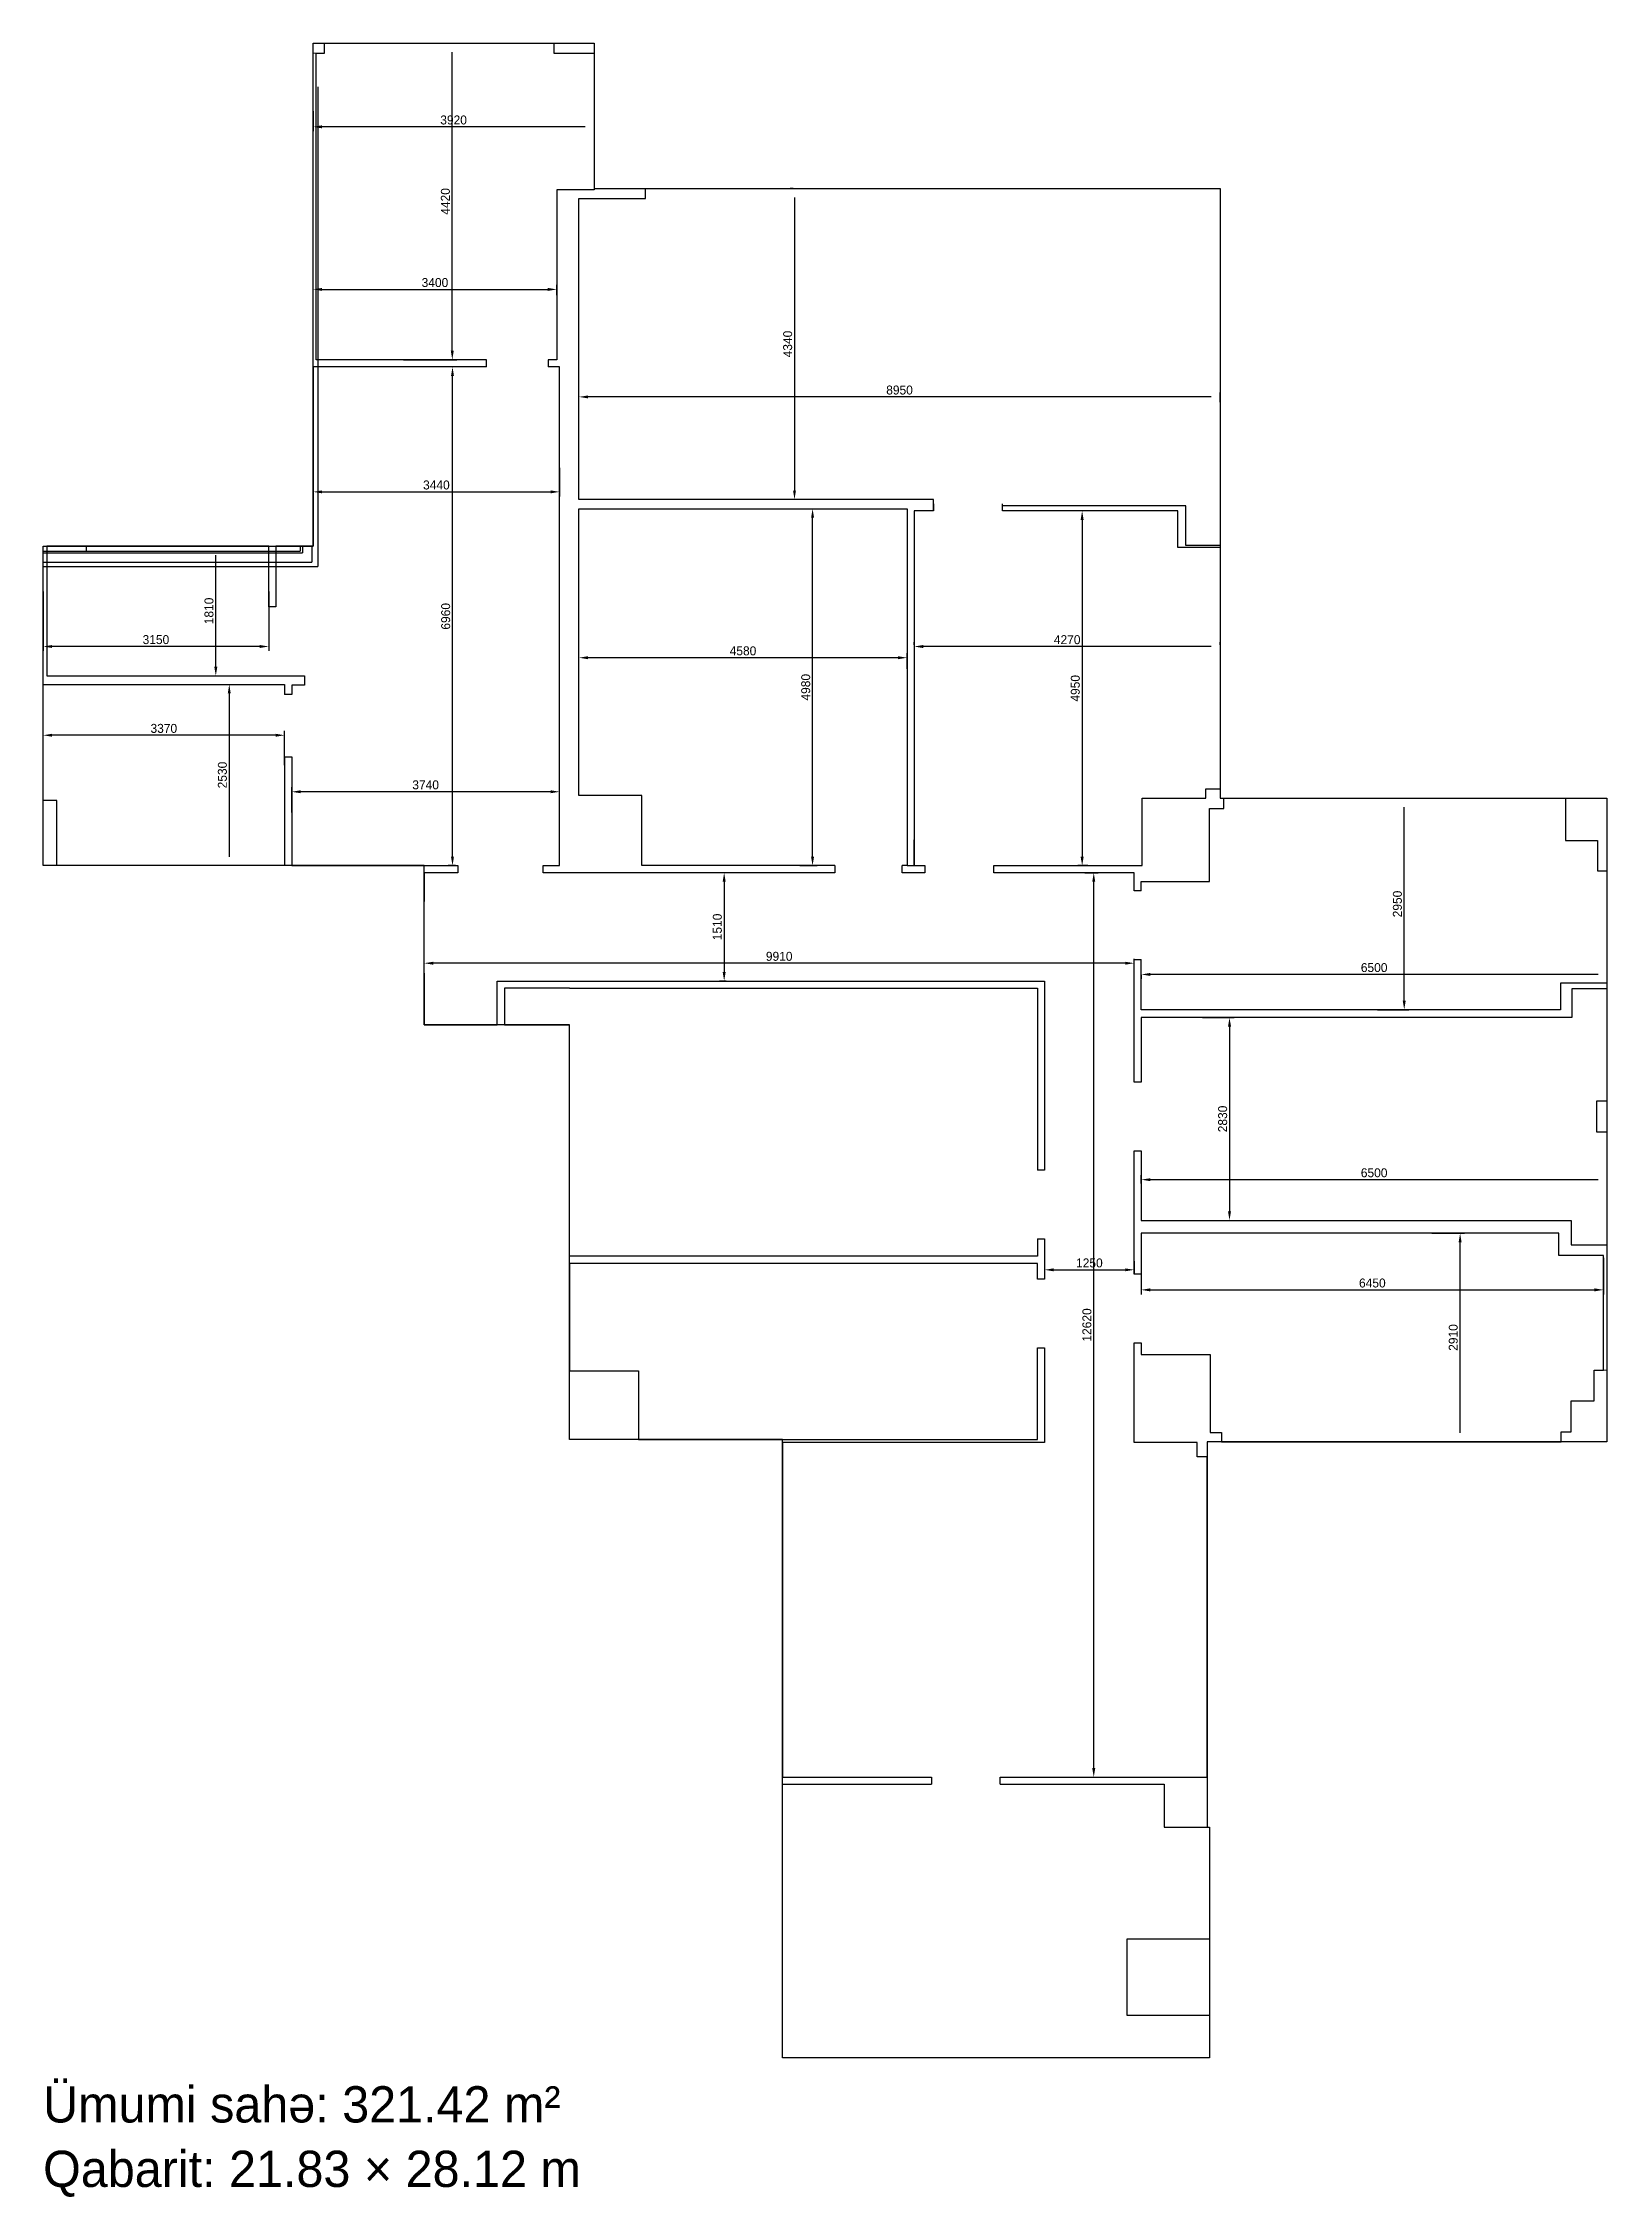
# Model space of a CAD drawing. Header units: millimetres. Extents: x 1233203 to 1255033, y -220181 to -190122.
import ezdxf

# ---------------------------------------------------------------- set-up
doc = ezdxf.new("R2010")
doc.units = ezdxf.units.MM
for name, color, linetype in [('Divar-komek', 7, 'Continuous'), ('Kafel', 7, 'Continuous'), ('OFFICE_BOUNDARY', 3, 'Continuous'), ('Santexnika', 7, 'Continuous'), ('Tavan', 7, 'Continuous')]:
    doc.layers.add(name, color=color, linetype=linetype)

msp = doc.modelspace()

# ---------------------------------------------------------------- linework, layer by layer
at = {"color": 1, "lineweight": 30}
for p, q in [((1236973, -197142), (1236973, -190122)), ((1236973, -190122), (1237013, -190122)), ((1237013, -190122), (1240893, -190122)), ((1240893, -190122), (1240893, -192152)), ((1240893, -192152), (1249633, -192152)), ((1249633, -192152), (1249633, -200662)), ((1233203, -201602), (1233203, -197142)), ((1233203, -197142), (1236973, -197142)), ((1249633, -200662), (1255033, -200662)), ((1255033, -200662), (1255033, -209642)), ((1238523, -201602), (1233203, -201602)), ((1238523, -203822), (1238523, -201602)), ((1240553, -203822), (1238523, -203822)), ((1240553, -209612), (1240553, -203822)), ((1243523, -209612), (1240553, -209612)), ((1243523, -218242), (1243523, -209612)), ((1255033, -209642), (1249453, -209642)), ((1249453, -209642), (1249453, -215022)), ((1249453, -215022), (1249483, -215022)), ((1249483, -215022), (1249483, -218242)), ((1249483, -218242), (1243523, -218242))]:
    msp.add_line(p, q, dxfattribs=at)
at = {"lineweight": 5}
for p, q in [((1237013, -190262), (1236973, -190262)), ((1254983, -208642), (1255033, -208642))]:
    msp.add_line(p, q, dxfattribs=at)
for p, q in [((1237013, -194542), (1237013, -190262)), ((1237013, -190262), (1237133, -190262)), ((1237133, -190262), (1237133, -190122)), ((1237133, -190122), (1240333, -190122)), ((1240333, -190122), (1240333, -190262)), ((1240333, -190262), (1240893, -190262)), ((1240893, -192172), (1240373, -192172)), ((1240373, -192172), (1240373, -194542)), ((1240683, -196492), (1240683, -192292)), ((1240683, -192292), (1241613, -192292)), ((1240893, -192152), (1240893, -192172)), ((1241613, -192292), (1241613, -192152)), ((1241613, -192152), (1249633, -192152)), ((1249633, -192152), (1249633, -197132)), ((1239393, -194642), (1236973, -194642)), ((1236973, -194642), (1236973, -197142)), ((1245633, -196492), (1240683, -196492)), ((1245633, -196652), (1245633, -196492)), ((1246593, -196652), (1246593, -196552)), ((1249153, -196582), (1246593, -196582)), ((1249153, -197132), (1249153, -196582)), ((1249043, -196652), (1246593, -196652)), ((1249043, -197162), (1249043, -196652)), ((1236353, -197142), (1233253, -197142)), ((1233253, -197142), (1233253, -198952)), ((1236353, -197992), (1236353, -197142)), ((1236973, -197142), (1236453, -197142)), ((1236453, -197142), (1236453, -197992)), ((1249633, -197162), (1249043, -197162)), ((1249633, -197132), (1249153, -197132)), ((1236453, -197992), (1236353, -197992)), ((1233253, -198952), (1236353, -198952)), ((1236573, -200082), (1236673, -200082)), ((1236673, -200082), (1236673, -201602)), ((1249433, -200532), (1249633, -200532)), ((1249683, -200802), (1249683, -200662)), ((1249683, -200662), (1254453, -200662)), ((1254453, -200662), (1254453, -201252)), ((1249483, -201822), (1249483, -200802)), ((1249483, -200802), (1249683, -200802)), ((1254453, -201252), (1254903, -201252)), ((1254903, -201252), (1254903, -201672)), ((1236673, -201602), (1238993, -201602)), ((1238993, -201602), (1238993, -201702)), ((1254903, -201672), (1255033, -201672)), ((1238523, -201702), (1238523, -202102)), ((1248533, -201952), (1248533, -201822)), ((1248533, -201822), (1249483, -201822)), ((1238523, -203102), (1238523, -203822)), ((1248533, -203612), (1248533, -202912)), ((1239543, -203822), (1239543, -203212)), ((1239543, -203212), (1247183, -203212)), ((1247183, -203212), (1247183, -205852)), ((1255033, -203242), (1254383, -203242)), ((1254383, -203242), (1254383, -203612)), ((1255033, -203322), (1254543, -203322)), ((1254543, -203322), (1254543, -203722)), ((1254383, -203612), (1248533, -203612)), ((1254543, -203722), (1248533, -203722)), ((1248533, -203722), (1248533, -204622)), ((1238523, -203822), (1239543, -203822)), ((1254893, -205322), (1254893, -204882)), ((1254893, -204882), (1255033, -204882)), ((1248533, -205582), (1248533, -206552)), ((1255033, -205322), (1254893, -205322)), ((1247183, -205852), (1247083, -205852)), ((1248533, -206552), (1254533, -206552)), ((1254533, -206552), (1254533, -206892)), ((1254533, -206892), (1255033, -206892)), ((1248433, -209652), (1248433, -208262)), ((1248433, -208262), (1248533, -208262)), ((1249313, -209652), (1248433, -209652)), ((1249313, -209852), (1249313, -209652)), ((1249453, -209852), (1249313, -209852)), ((1249453, -214322), (1249453, -209852)), ((1243523, -218242), (1243523, -214422)), ((1243523, -214422), (1245603, -214422)), ((1246563, -214422), (1246563, -214322)), ((1246563, -214322), (1249453, -214322)), ((1246563, -214422), (1248853, -214422)), ((1248853, -214422), (1248853, -215022)), ((1248853, -215022), (1249453, -215022)), ((1249453, -215022), (1249483, -215022)), ((1249483, -215022), (1249483, -216582)), ((1249483, -216582), (1248333, -216582)), ((1248333, -216582), (1248333, -217642)), ((1248333, -217642), (1249483, -217642)), ((1249483, -218242), (1243523, -218242))]:
    msp.add_line(p, q)
at = {"color": 0, "lineweight": -2}
for p, q in [((1238234, -190122), (1238977, -190122)), ((1243675, -192152), (1243629, -192152)), ((1249633, -195132), (1249633, -194998)), ((1235467, -197142), (1235676, -197142)), ((1249633, -198522), (1249633, -198482)), ((1251830, -200662), (1252265, -200662))]:
    msp.add_line(p, q, dxfattribs=at)
at = {"color": 0, "lineweight": -2, "transparency": 16777216}
for p, q in [((1238915, -194417), (1238915, -190247)), ((1236973, -191071), (1236973, -191353)), ((1240768, -191291), (1237098, -191291)), ((1243692, -192277), (1243692, -196367)), ((1236973, -193641), (1236973, -193497)), ((1237098, -193560), (1240248, -193560)), ((1240373, -193641), (1240373, -193497)), ((1238234, -194542), (1238977, -194542)), ((1238961, -194642), (1238855, -194642)), ((1238918, -201477), (1238918, -194767)), ((1240683, -195132), (1240683, -194998)), ((1249508, -195060), (1240808, -195060)), ((1236973, -196050), (1236973, -196448)), ((1240413, -196050), (1240413, -196448)), ((1237098, -196385), (1240288, -196385)), ((1243675, -196492), (1243629, -196492)), ((1243764, -196622), (1244007, -196622)), ((1243944, -201477), (1243944, -196747)), ((1247786, -196652), (1247645, -196652)), ((1247707, -196777), (1247707, -201477)), ((1235614, -198827), (1235614, -197267)), ((1233203, -197777), (1233203, -198606)), ((1236353, -197777), (1236353, -198606)), ((1236228, -198543), (1233328, -198543)), ((1240683, -198853), (1240683, -198638)), ((1245263, -198853), (1245263, -198638)), ((1245363, -198522), (1245363, -198482)), ((1249508, -198544), (1245488, -198544)), ((1235467, -198952), (1235676, -198952)), ((1245138, -198700), (1240808, -198700)), ((1235802, -199197), (1235802, -201477)), ((1235823, -199072), (1235864, -199072)), ((1233203, -200201), (1233203, -199720)), ((1236448, -199782), (1233328, -199782)), ((1236573, -200201), (1236573, -199720)), ((1236673, -200858), (1236673, -200508)), ((1240288, -200571), (1236798, -200571)), ((1240413, -200858), (1240413, -200508)), ((1252203, -203487), (1252203, -200787)), ((1238961, -201602), (1238855, -201602)), ((1243764, -201602), (1244007, -201602)), ((1247786, -201602), (1247645, -201602)), ((1242737, -201702), (1242647, -201702)), ((1242710, -201827), (1242710, -203087)), ((1247744, -201702), (1247932, -201702)), ((1247869, -214197), (1247869, -201827)), ((1238523, -203059), (1238523, -202901)), ((1248308, -202963), (1238648, -202963)), ((1248433, -203059), (1248433, -202901)), ((1248533, -203129), (1248533, -203183)), ((1254908, -203120), (1248658, -203120)), ((1242737, -203212), (1242647, -203212)), ((1249386, -203722), (1249827, -203722)), ((1251830, -203612), (1252265, -203612)), ((1249764, -203847), (1249764, -206427)), ((1248533, -206036), (1248533, -205922)), ((1248658, -205984), (1254908, -205984)), ((1249386, -206552), (1249827, -206552)), ((1252586, -206732), (1253045, -206732)), ((1248533, -207048), (1248533, -207585)), ((1252983, -209517), (1252983, -206857)), ((1254983, -207073), (1254983, -207585)), ((1247183, -207123), (1247183, -207305)), ((1247308, -207242), (1248308, -207242)), ((1248433, -207123), (1248433, -207305)), ((1248658, -207522), (1254858, -207522)), ((1247744, -214322), (1247932, -214322))]:
    msp.add_line(p, q, dxfattribs=at)
for points in [[(1239393, -194542), (1237013, -194542)], [(1239393, -194642), (1239393, -194542)], [(1240183, -201702), (1240183, -201602), (1240413, -201602), (1240413, -194642), (1240253, -194642)], [(1240373, -194542), (1240253, -194542), (1240253, -194642)], [(1245633, -196552), (1245633, -196652), (1245363, -196652), (1245363, -201602), (1245513, -201602)], [(1244253, -201602), (1241563, -201602), (1241563, -200622), (1240683, -200622), (1240683, -196622), (1245263, -196622), (1245263, -201602), (1245193, -201602)], [(1236353, -198952), (1236453, -198952), (1236853, -198952), (1236853, -199082), (1236673, -199082), (1236673, -199212), (1236573, -199212)], [(1236573, -200082), (1236573, -201602), (1233393, -201602), (1233393, -200692), (1233203, -200692), (1233203, -199072), (1236573, -199072), (1236573, -199212)], [(1246473, -201602), (1248543, -201602), (1248543, -200662), (1249433, -200662), (1249433, -200532)], [(1245263, -201602), (1245363, -201602), (1245363, -201242)], [(1244253, -201602), (1244253, -201702), (1240183, -201702)], [(1245513, -201602), (1245513, -201702), (1245193, -201702), (1245193, -201602)], [(1248433, -201702), (1246473, -201702), (1246473, -201602)], [(1238993, -201702), (1238523, -201702)], [(1248533, -201952), (1248433, -201952), (1248433, -201702)], [(1248533, -204622), (1248433, -204622), (1248433, -202912), (1248533, -202912)], [(1240553, -203312), (1239643, -203312), (1239643, -203822)], [(1240553, -203312), (1247083, -203312), (1247083, -205852)], [(1239643, -203822), (1240553, -203822)], [(1247083, -206812), (1247083, -207052), (1240553, -207052), (1240553, -203822)], [(1248533, -207302), (1248433, -207302), (1248433, -205582), (1248533, -205582)], [(1248533, -208262), (1248533, -208422), (1249493, -208422), (1249493, -209512), (1249653, -209512), (1249653, -209642), (1254393, -209642), (1254393, -209502), (1254533, -209502), (1254533, -209072), (1254853, -209072), (1254853, -208642), (1254983, -208642), (1254983, -207042), (1254363, -207042), (1254363, -206732), (1248533, -206732), (1248533, -207302)], [(1247083, -206812), (1247183, -206812), (1247183, -207372), (1247083, -207372)], [(1247083, -207372), (1247083, -207152), (1240553, -207152), (1240553, -208652), (1241513, -208652), (1241513, -209612), (1247083, -209612), (1247083, -208332)], [(1247083, -208332), (1247183, -208332), (1247183, -209652)], [(1247183, -209652), (1243523, -209652), (1243523, -214322), (1245603, -214322), (1245603, -214422)]]:
    msp.add_lwpolyline(points)
at = {"color": 0, "transparency": 16777216}
for points in [[(1237098, -191270), (1237098, -191312), (1236973, -191291)], [(1237098, -193539), (1237098, -193581), (1236973, -193560)], [(1240248, -193539), (1240248, -193581), (1240373, -193560)], [(1238894, -194417), (1238935, -194417), (1238915, -194542)], [(1238897, -194767), (1238938, -194767), (1238918, -194642)], [(1240808, -195040), (1240808, -195081), (1240683, -195060)], [(1237098, -196365), (1237098, -196406), (1236973, -196385)], [(1240288, -196365), (1240288, -196406), (1240413, -196385)], [(1243671, -196367), (1243712, -196367), (1243692, -196492)], [(1243923, -196747), (1243965, -196747), (1243944, -196622)], [(1247686, -196777), (1247728, -196777), (1247707, -196652)], [(1233328, -198523), (1233328, -198564), (1233203, -198543)], [(1236228, -198523), (1236228, -198564), (1236353, -198543)], [(1240808, -198679), (1240808, -198721), (1240683, -198700)], [(1245138, -198679), (1245138, -198721), (1245263, -198700)], [(1245488, -198523), (1245488, -198565), (1245363, -198544)], [(1235593, -198827), (1235635, -198827), (1235614, -198952)], [(1235781, -199197), (1235822, -199197), (1235802, -199072)], [(1233328, -199761), (1233328, -199803), (1233203, -199782)], [(1236448, -199761), (1236448, -199803), (1236573, -199782)], [(1236798, -200550), (1236798, -200591), (1236673, -200571)], [(1240288, -200550), (1240288, -200591), (1240413, -200571)], [(1238897, -201477), (1238938, -201477), (1238918, -201602)], [(1243923, -201477), (1243965, -201477), (1243944, -201602)], [(1247686, -201477), (1247728, -201477), (1247707, -201602)], [(1242689, -201827), (1242731, -201827), (1242710, -201702)], [(1247848, -201827), (1247890, -201827), (1247869, -201702)], [(1238648, -202943), (1238648, -202984), (1238523, -202963)], [(1242689, -203087), (1242731, -203087), (1242710, -203212)], [(1248308, -202943), (1248308, -202984), (1248433, -202963)], [(1248658, -203099), (1248658, -203141), (1248533, -203120)], [(1252182, -203487), (1252224, -203487), (1252203, -203612)], [(1249743, -203847), (1249785, -203847), (1249764, -203722)], [(1248658, -205964), (1248658, -206005), (1248533, -205984)], [(1249743, -206427), (1249785, -206427), (1249764, -206552)], [(1252962, -206857), (1253004, -206857), (1252983, -206732)], [(1247308, -207222), (1247308, -207263), (1247183, -207242)], [(1248308, -207222), (1248308, -207263), (1248433, -207242)], [(1248658, -207501), (1248658, -207543), (1248533, -207522)], [(1254858, -207501), (1254858, -207543), (1254983, -207522)], [(1247848, -214197), (1247890, -214197), (1247869, -214322)]]:
    msp.add_solid(points, dxfattribs=at)
at = {"layer": 'Divar-komek'}
for p, q in [((1236823, -197142), (1236823, -197237)), ((1236953, -197142), (1236953, -197367)), ((1233203, -197237), (1236823, -197237)), ((1233203, -197367), (1236953, -197367))]:
    msp.add_line(p, q, dxfattribs=at)
at = {"layer": 'Kafel'}
for p, q in [((1236793, -197142), (1236793, -197212)), ((1236823, -197142), (1236823, -197212)), ((1233203, -197212), (1236793, -197212))]:
    msp.add_line(p, q, dxfattribs=at)
at = {"layer": 'OFFICE_BOUNDARY'}
msp.add_lwpolyline([(1240893, -190122), (1240893, -192152), (1249633, -192152), (1249633, -200662), (1255033, -200662), (1255033, -209642), (1249453, -209642), (1249453, -215022), (1249483, -215022), (1249483, -218242), (1243523, -218242), (1243523, -209612), (1240553, -209612), (1240553, -203822), (1238523, -203822), (1238523, -201602), (1233203, -201602), (1233203, -197142), (1236973, -197142), (1236973, -190122), (1237013, -190122), (1240893, -190122)], close=True, dxfattribs=at)
at = {"layer": 'Santexnika'}
msp.add_line((1233803, -197142), (1233803, -197212), dxfattribs=at)
at = {"layer": 'Tavan'}
for p in [(1237038, -190732), (1233203, -197427)]:
    msp.add_line(p, (1237038, -197427), dxfattribs=at)

# ---------------------------------------------------------------- texts
for s, p in [('Ümumi sahə: 321.42 m²', (1233203, -219142)), ('Qabarit: 21.83 × 28.12 m', (1233203, -220042))]:
    msp.add_text(s, height=506.16).set_placement(p)
at = {"color": 0, "transparency": 16777216, "char_height": 125, "attachment_point": 5}
for s, insert in [('3920', (1238933, -191196)), ('3400', (1238673, -193465)), ('8950', (1245158, -194965)), ('3440', (1238693, -196290)), ('3150', (1234778, -198448)), ('4270', (1247498, -198449)), ('4580', (1242973, -198605)), ('3370', (1234888, -199687)), ('3740', (1238543, -200475)), ('9910', (1243478, -202868)), ('6500', (1251783, -203025)), ('6500', (1251783, -205889)), ('1250', (1247808, -207147)), ('6450', (1251758, -207427))]:
    msp.add_mtext(s, dxfattribs=dict(at, insert=insert))
at = {"color": 0, "transparency": 16777216, "char_height": 125, "attachment_point": 5, "rotation": 90}
for s, insert in [('4420', (1238819, -192332)), ('4340', (1243597, -194322)), ('1810', (1235519, -198047)), ('6960', (1238823, -198122)), ('4980', (1243849, -199112)), ('4950', (1247612, -199127)), ('2530', (1235706, -200337)), ('2950', (1252108, -202137)), ('1510', (1242615, -202457)), ('2830', (1249669, -205137)), ('12620', (1247774, -208012)), ('2910', (1252888, -208187))]:
    msp.add_mtext(s, dxfattribs=dict(at, insert=insert))

doc.saveas('drawing.dxf')
